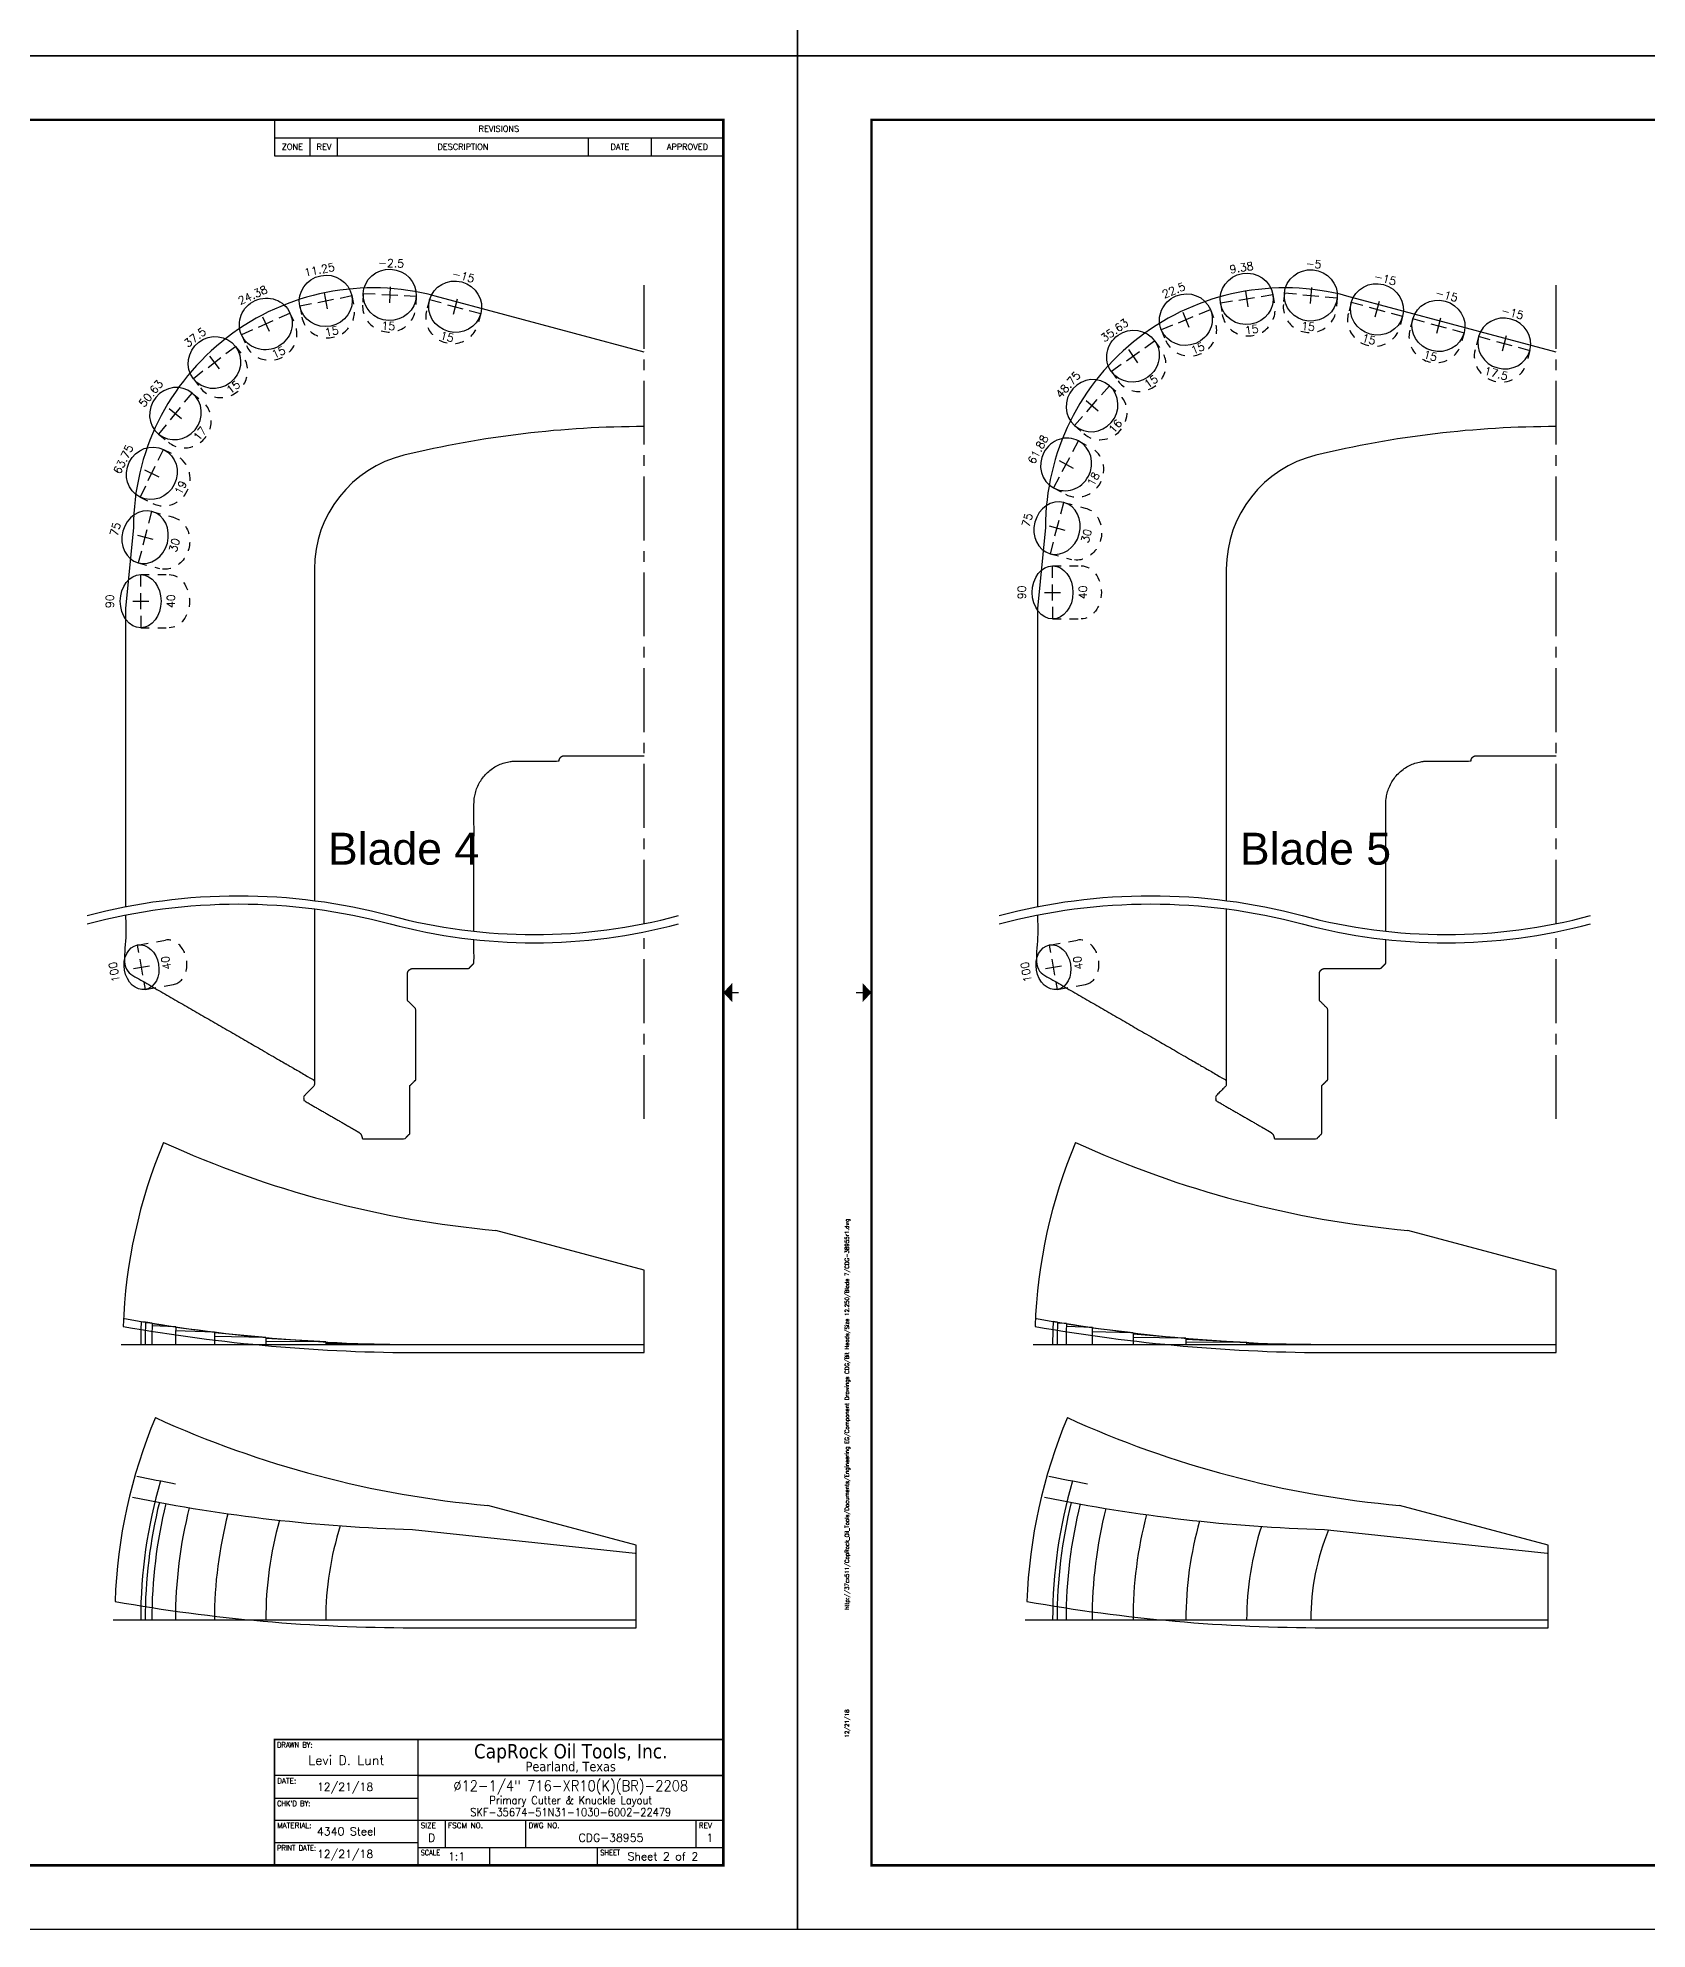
# Model space of a CAD drawing. Header units: inches. Extents: x -35.5 to 32.5, y -59 to 0.4.
# Drawn here: x -10.39 to 8.51, y -58.97 to -36.75 of the extents above; entities that cross this region are included whole.
import ezdxf
from ezdxf.enums import TextEntityAlignment as Align

# ---------------------------------------------------------------- set-up
doc = ezdxf.new("R2010")
doc.units = ezdxf.units.IN
doc.header["$MEASUREMENT"] = 0
doc.header["$PDMODE"] = 35
doc.linetypes.add('CENTER2', pattern=[1.125, 0.75, -0.125, 0.125, -0.125])
doc.linetypes.add('HIDDEN2', pattern=[0.1875, 0.125, -0.0625])
doc.layers.get('Defpoints').update_dxf_attribs({"color": 10})
doc.layers.add('Blade_4', color=7, linetype='Continuous', true_color=0x00cccc)
doc.layers.add('Blade_5', color=7, linetype='Continuous', true_color=0x0066cc)
for name, color, linetype in [('CLine', 5, 'CENTER2'), ('TEXT', 3, 'Continuous'), ('Title Block', 7, 'Continuous')]:
    doc.layers.add(name, color=color, linetype=linetype)
doc.styles.add('Block', font='tahoma.ttf')
doc.styles.add('RomanD', font='romand.shx', dxfattribs={"width": 0.9})
doc.styles.add('RomanS', font='romans')
doc.styles.get("Standard").update_dxf_attribs({"font": 'arial.ttf'})

# ---------------------------------------------------------------- blocks, each defined once
blk = doc.blocks.new('COT_Dblock')
at = {"layer": 'Defpoints'}
for p in [(33.812, 21.812), (0.188, 0.188)]:
    blk.add_point(p, dxfattribs=at)
at = {"layer": 'Title Block'}
for p, q in [((27.857, 21.25), (27.857, 20.828)), ((27.857, 21.039), (33.13, 21.039)), ((28.278, 20.828), (28.278, 21.039)), ((28.599, 20.828), (28.599, 21.039)), ((31.544, 20.828), (31.544, 21.039)), ((32.286, 20.828), (32.286, 21.039)), ((27.857, 20.828), (33.13, 20.828)), ((29.544, 1.805), (27.857, 1.805)), ((27.857, 1.539), (29.544, 1.539)), ((27.857, 1.282), (33.13, 1.282)), ((29.865, 0.961), (29.865, 1.282)), ((30.81, 0.961), (30.81, 1.282)), ((32.809, 0.961), (32.809, 1.282)), ((27.857, 1.016), (29.544, 1.016)), ((29.544, 0.961), (33.13, 0.961)), ((30.388, 0.75), (30.388, 0.961)), ((31.653, 0.75), (31.653, 0.961))]:
    blk.add_line(p, q, dxfattribs=at)
at = {"layer": 'Title Block', "color": 8}
blk.add_lwpolyline([(0, 0), (34, 0), (34, 22), (0, 22)], close=True, dxfattribs=at)
at = {"layer": 'Title Block'}
for points, const_width in [([(17, 21.438), (17, 21.363)], 0.015), ([(0.69, 11), (0.765, 11)], 0.015), ([(33.31, 11), (33.235, 11)], 0.015), ([(27.857, 0.75), (27.857, 2.227), (33.13, 2.227)], 0.0169), ([(29.544, 0.75), (29.544, 2.227)], 0.0169), ([(29.544, 1.805), (33.13, 1.805)], 0.0169), ([(17, 0.438), (17, 0.513)], 0.015)]:
    blk.add_lwpolyline(points, dxfattribs=dict(at, const_width=const_width))
at = {"layer": 'Title Block', "const_width": 0.03}
blk.add_lwpolyline([(33.13, 21.25), (0.87, 21.25), (0.87, 0.75), (33.13, 0.75)], close=True, dxfattribs=at)
at = {"layer": 'Title Block'}
for points in [[(16.887, 21.363), (17.113, 21.363), (17, 21.25)], [(0.765, 10.887), (0.765, 11.113), (0.87, 11)], [(33.235, 10.887), (33.235, 11.113), (33.13, 11)], [(16.887, 0.513), (17.113, 0.513), (17, 0.75)]]:
    blk.add_solid(points, dxfattribs=at)
for s, height, style, p in [('REVISIONS', 0.0703, 'RomanS', (30.493, 21.145)), ('ZONE', 0.0703, 'RomanS', (28.067, 20.934)), ('REV', 0.0703, 'RomanS', (28.439, 20.934)), ('DESCRIPTION', 0.07031, 'RomanS', (30.071, 20.934)), ('DATE', 0.0703, 'RomanS', (31.915, 20.934)), ('APPROVED', 0.0703, 'RomanS', (32.708, 20.934)), ('CapRock Oil Tools, Inc.', 0.16875, 'Block', (31.337, 2.09)), ('Pearland, Texas', 0.1125, 'Block', (31.337, 1.91))]:
    blk.add_text(s, height=height, dxfattribs=dict(at, style=style)).set_placement(p, align=Align.MIDDLE_CENTER)
at = {"layer": 'Title Block', "style": 'RomanS'}
for s, width, p in [('DRAWN BY:', 0.86, (27.888, 2.195)), ("CHK'D BY:", 0.91, (27.888, 1.508)), ('PRINT DATE:', 0.78, (27.888, 0.985)), ('SCALE', 0.9, (29.575, 0.93)), ('SHEET', 0.9, (31.685, 0.93))]:
    blk.add_text(s, height=0.0625, dxfattribs=dict(at, width=width)).set_placement(p, align=Align.TOP_LEFT)
for s, p in [('DATE:', (27.888, 1.773)), ('MATERIAL:', (27.888, 1.25)), ('SIZE', (29.575, 1.25)), ('FSCM NO.', (29.896, 1.25)), ('DWG NO.', (30.841, 1.25)), ('REV', (32.841, 1.25))]:
    blk.add_text(s, height=0.0625, dxfattribs=at).set_placement(p, align=Align.TOP_LEFT)
at = {"layer": 'Title Block', "color": 3, "style": 'RomanS'}
blk.add_text('D', height=0.094, dxfattribs=at).set_placement((29.704, 1.121), align=Align.TOP_CENTER)
at = {"layer": 'Title Block', "color": 1, "style": 'RomanS', "flags": 8}
for tag, p in [('FNAME', (0.62, 3.75)), ('REVDATE', (0.62, 2.25)), ('USER', (0.62, 0.75))]:
    blk.add_attdef(tag, text='', height=0.047, rotation=90, dxfattribs=at).set_placement(p, align=Align.BOTTOM_LEFT)
at = {"layer": 'Title Block', "color": 3, "style": 'RomanS', "flags": 8}
blk.add_attdef('DRAWN', text='', height=0.11, dxfattribs=at).set_placement((28.7, 1.984), align=Align.MIDDLE_CENTER)
for tag, p in [('DDATE', (28.356, 1.672)), ('CHECK', (28.356, 1.406)), ('MATRL', (28.356, 1.149)), ('PDATE', (28.356, 0.883)), ('SCALE', (29.896, 0.855)), ('SHEET', (32.005, 0.855))]:
    blk.add_attdef(tag, text='', height=0.094, dxfattribs=at).set_placement(p, align=Align.MIDDLE_LEFT)
at = {"layer": 'Title Block', "color": 3, "style": 'RomanD', "width": 0.9, "flags": 8}
for tag, height, p in [('TITL1', 0.125, (31.337, 1.684)), ('TITL2', 0.094, (31.337, 1.514)), ('TITL3', 0.094, (31.337, 1.374))]:
    blk.add_attdef(tag, text='', height=height, dxfattribs=at).set_placement(p, align=Align.MIDDLE_CENTER)
at = {"layer": 'Title Block', "color": 3, "style": 'RomanS', "flags": 8}
for tag, p in [('FSCM#', (30.337, 1.121)), ('DWG#', (31.81, 1.121)), ('REV#', (32.97, 1.121))]:
    blk.add_attdef(tag, text='', height=0.094, dxfattribs=at).set_placement(p, align=Align.TOP_CENTER)
blk = doc.blocks.new('CMark')
at = {"layer": 'CLine'}
for p, q in [((-0.094, 0), (0.094, 0)), ((0, 0.094), (0, -0.094))]:
    blk.add_line(p, q, dxfattribs=at)
blk = doc.blocks.new('1313@40')
for p, q in [((-0.265, 0), (-0.177, 0)), ((0.177, 0), (0.264, 0))]:
    blk.add_line(p, q)
at = {"color": 8, "linetype": 'HIDDEN2'}
for p, q in [((-0.265, 0), (-0.265, -0.334)), ((0.264, 0), (0.264, -0.334))]:
    blk.add_line(p, q, dxfattribs=at)
blk.add_ellipse((0, 0), major_axis=(0.265, 0), ratio=0.765974)
blk.add_ellipse((0, -0.334), major_axis=(-0.265, 0), ratio=0.765974, start_param=0, end_param=3.141593, dxfattribs=at)
blk.add_blockref('CMark', (0, 0))
at = {"style": 'RomanS'}
blk.add_text('40', height=0.094, dxfattribs=at).set_placement((0, -0.292), align=Align.MIDDLE_CENTER)
blk.add_attdef('ANG', text='', height=0.094, dxfattribs=at).set_placement((0, 0.251), align=Align.BOTTOM_CENTER)
blk = doc.blocks.new('1613@15')
for p, q in [((-0.17, 0), (-0.312, 0)), ((0.171, 0), (0.312, 0))]:
    blk.add_line(p, q)
at = {"color": 8, "linetype": 'HIDDEN2', "ltscale": 0.5}
blk.add_line((-0.312, 0), (-0.312, -0.135), dxfattribs=at)
at = {"color": 8, "linetype": 'HIDDEN2', "ltscale": 0.5, "flags": 128}
blk.add_lwpolyline([(0.312, 0), (0.312, -0.135)], dxfattribs=at)
blk.add_ellipse((0, 0), major_axis=(-0.312, 0), ratio=0.965926, start_param=-3.141592653589793, end_param=3.141592653589793)
at = {"color": 8, "linetype": 'HIDDEN2', "ltscale": 0.5}
blk.add_ellipse((0, -0.135), major_axis=(-0.312, 0), ratio=0.965926, start_param=0, end_param=3.141593, dxfattribs=at)
blk.add_blockref('CMark', (0, 0))
at = {"style": 'RomanS'}
blk.add_text('15', height=0.094, dxfattribs=at).set_placement((0, -0.364), align=Align.MIDDLE_CENTER)
blk.add_attdef('ANG', text='', height=0.094, dxfattribs=at).set_placement((0, 0.298), align=Align.BOTTOM_CENTER)
blk = doc.blocks.new('1613@17')
for p, q in [((-0.17, 0), (-0.313, 0)), ((0.171, 0), (0.312, 0))]:
    blk.add_line(p, q)
at = {"color": 8, "linetype": 'HIDDEN2', "ltscale": 0.5}
blk.add_line((-0.313, 0), (-0.313, -0.152), dxfattribs=at)
at = {"color": 8, "linetype": 'HIDDEN2', "ltscale": 0.5, "flags": 128}
blk.add_lwpolyline([(0.312, 0), (0.312, -0.152)], dxfattribs=at)
blk.add_ellipse((0, 0), major_axis=(-0.312, 0), ratio=0.95632, start_param=3.141593, end_param=9.424778)
at = {"color": 8, "linetype": 'HIDDEN2', "ltscale": 0.5}
blk.add_ellipse((0, -0.152), major_axis=(-0.312, 0), ratio=0.95632, start_param=0, end_param=3.141593, dxfattribs=at)
blk.add_blockref('CMark', (0, 0))
at = {"style": 'RomanS'}
blk.add_text('17', height=0.094, dxfattribs=at).set_placement((0.001, -0.373), align=Align.MIDDLE_CENTER)
blk.add_attdef('ANG', text='', height=0.094, dxfattribs=at).set_placement((0, 0.298), align=Align.BOTTOM_CENTER)
blk = doc.blocks.new('1613@19')
for p, q in [((-0.17, 0), (-0.313, 0)), ((0.171, 0), (0.312, 0))]:
    blk.add_line(p, q)
at = {"color": 8, "linetype": 'HIDDEN2', "ltscale": 0.5}
blk.add_line((-0.313, 0), (-0.313, -0.169), dxfattribs=at)
at = {"color": 8, "linetype": 'HIDDEN2', "ltscale": 0.5, "flags": 128}
blk.add_lwpolyline([(0.312, 0), (0.312, -0.169)], dxfattribs=at)
at = {"extrusion": (0, 0, -1)}
blk.add_ellipse((0, 0), major_axis=(-0.312, 0), ratio=0.945519, start_param=3.141593, end_param=9.424778, dxfattribs=at)
at = {"color": 8, "linetype": 'HIDDEN2', "ltscale": 0.5}
blk.add_ellipse((0, -0.169), major_axis=(0.312, 0), ratio=0.945519, start_param=3.141593, end_param=6.283185, dxfattribs=at)
blk.add_blockref('CMark', (0, 0))
at = {"style": 'RomanS'}
blk.add_text('19', height=0.094, dxfattribs=at).set_placement((0, -0.379), align=Align.MIDDLE_CENTER)
blk.add_attdef('ANG', text='', height=0.094, dxfattribs=at).set_placement((0, 0.298), align=Align.BOTTOM_CENTER)
blk = doc.blocks.new('1613@30')
for p, q in [((-0.17, 0), (-0.312, 0)), ((0.171, 0), (0.312, 0))]:
    blk.add_line(p, q)
at = {"color": 8, "linetype": 'HIDDEN2', "ltscale": 0.5}
blk.add_line((-0.312, 0), (-0.312, -0.26), dxfattribs=at)
at = {"color": 8, "linetype": 'HIDDEN2', "ltscale": 0.5, "flags": 128}
blk.add_lwpolyline([(0.312, 0), (0.312, -0.26)], dxfattribs=at)
at = {"extrusion": (0, 0, -1)}
blk.add_ellipse((0, 0), major_axis=(-0.312, 0), ratio=0.866025, start_param=-3.141592653589793, end_param=3.141592653589793, dxfattribs=at)
at = {"color": 8, "linetype": 'HIDDEN2', "ltscale": 0.5, "extrusion": (0, 0, -1)}
blk.add_ellipse((0, -0.26), major_axis=(-0.312, 0), ratio=0.866025, start_param=3.068877, end_param=6.355901, dxfattribs=at)
blk.add_blockref('CMark', (0, 0))
at = {"style": 'RomanS'}
blk.add_text('30', height=0.094, dxfattribs=at).set_placement((0, -0.356), align=Align.MIDDLE_CENTER)
blk.add_attdef('ANG', text='', height=0.094, dxfattribs=at).set_placement((0, 0.287), align=Align.BOTTOM_CENTER)
blk = doc.blocks.new('1613@40')
for p, q in [((-0.17, 0), (-0.312, 0)), ((0.171, 0), (0.312, 0))]:
    blk.add_line(p, q)
at = {"color": 8, "linetype": 'HIDDEN2', "ltscale": 0.5}
blk.add_line((-0.312, 0), (-0.312, -0.334), dxfattribs=at)
at = {"color": 8, "linetype": 'HIDDEN2', "ltscale": 0.5, "flags": 128}
blk.add_lwpolyline([(0.312, 0), (0.312, -0.334)], dxfattribs=at)
at = {"extrusion": (0, 0, -1)}
blk.add_ellipse((0, 0), major_axis=(-0.312, 0), ratio=0.76608, start_param=3.141593, end_param=9.424778, dxfattribs=at)
at = {"color": 8, "linetype": 'HIDDEN2', "ltscale": 0.5, "extrusion": (0, 0, -1)}
blk.add_ellipse((0, -0.334), major_axis=(-0.312, 0), ratio=0.76608, start_param=3.141593, end_param=6.283185, dxfattribs=at)
blk.add_blockref('CMark', (0, 0))
at = {"style": 'RomanS'}
blk.add_text('40', height=0.094, dxfattribs=at).set_placement((0, -0.356), align=Align.MIDDLE_CENTER)
blk.add_attdef('ANG', text='', height=0.094, dxfattribs=at).set_placement((0, 0.287), align=Align.BOTTOM_CENTER)
blk = doc.blocks.new('1613@17.5')
for p, q in [((-0.17, 0), (-0.312, 0)), ((0.171, 0), (0.312, 0))]:
    blk.add_line(p, q)
at = {"color": 8, "linetype": 'HIDDEN2', "ltscale": 0.5}
blk.add_line((-0.312, 0), (-0.312, -0.159), dxfattribs=at)
at = {"color": 8, "linetype": 'HIDDEN2', "ltscale": 0.5, "flags": 128}
blk.add_lwpolyline([(0.312, 0), (0.312, -0.159)], dxfattribs=at)
at = {"extrusion": (0, 0, -1)}
blk.add_ellipse((0, 0), major_axis=(-0.312, 0), ratio=0.953717, start_param=-3.141592653589793, end_param=3.141592653589793, dxfattribs=at)
at = {"color": 8, "linetype": 'HIDDEN2', "ltscale": 0.5}
blk.add_ellipse((0, -0.159), major_axis=(0.312, 0), ratio=0.953717, start_param=3.141593, end_param=6.283185, dxfattribs=at)
blk.add_blockref('CMark', (0, 0))
at = {"style": 'RomanS'}
blk.add_text('17.5', height=0.094, dxfattribs=at).set_placement((0, -0.364), align=Align.MIDDLE_CENTER)
blk.add_attdef('ANG', text='', height=0.094, dxfattribs=at).set_placement((0, 0.298), align=Align.BOTTOM_CENTER)
blk = doc.blocks.new('1613@16')
for p, q in [((-0.17, 0), (-0.312, 0)), ((0.171, 0), (0.312, 0))]:
    blk.add_line(p, q)
at = {"color": 8, "linetype": 'HIDDEN2', "ltscale": 0.5}
blk.add_line((-0.312, 0), (-0.312, -0.143), dxfattribs=at)
at = {"color": 8, "linetype": 'HIDDEN2', "ltscale": 0.5, "flags": 128}
blk.add_lwpolyline([(0.312, 0), (0.312, -0.143)], dxfattribs=at)
at = {"extrusion": (0, 0, -1)}
blk.add_ellipse((0, 0), major_axis=(-0.312, 0), ratio=0.961248, start_param=-3.141592653589793, end_param=3.141592653589793, dxfattribs=at)
at = {"color": 8, "linetype": 'HIDDEN2', "ltscale": 0.5}
blk.add_ellipse((0, -0.143), major_axis=(0.312, 0), ratio=0.953717, start_param=3.141593, end_param=6.283185, dxfattribs=at)
blk.add_blockref('CMark', (0, 0))
at = {"style": 'RomanS'}
blk.add_text('16', height=0.094, dxfattribs=at).set_placement((0, -0.364), align=Align.MIDDLE_CENTER)
blk.add_attdef('ANG', text='', height=0.094, dxfattribs=at).set_placement((0, 0.298), align=Align.BOTTOM_CENTER)
blk = doc.blocks.new('1613@18')
for p, q in [((-0.17, 0), (-0.312, 0)), ((0.171, 0), (0.312, 0))]:
    blk.add_line(p, q)
at = {"color": 8, "linetype": 'HIDDEN2', "ltscale": 0.5}
blk.add_line((-0.312, 0), (-0.312, -0.159), dxfattribs=at)
at = {"color": 8, "linetype": 'HIDDEN2', "ltscale": 0.5, "flags": 128}
blk.add_lwpolyline([(0.312, 0), (0.312, -0.159)], dxfattribs=at)
at = {"extrusion": (0, 0, -1)}
blk.add_ellipse((0, 0), major_axis=(-0.312, 0), ratio=0.95104, start_param=-3.141592653589793, end_param=3.141592653589793, dxfattribs=at)
at = {"color": 8, "linetype": 'HIDDEN2', "ltscale": 0.5}
blk.add_ellipse((0, -0.161), major_axis=(0.312, 0), ratio=0.953717, start_param=3.141593, end_param=6.283185, dxfattribs=at)
blk.add_blockref('CMark', (0, 0))
at = {"style": 'RomanS'}
blk.add_text('18', height=0.094, dxfattribs=at).set_placement((0, -0.364), align=Align.MIDDLE_CENTER)
blk.add_attdef('ANG', text='', height=0.094, dxfattribs=at).set_placement((0, 0.298), align=Align.BOTTOM_CENTER)

msp = doc.modelspace()

# ---------------------------------------------------------------- linework, layer by layer
for p, q in [((-3.27051, -40.44541), (-5.72851, -39.78679)), ((7.44211, -40.44541), (4.98411, -39.78679)), ((-9.27051, -42.50466), (-9.36426, -43.45475)), ((1.44211, -42.50466), (1.34836, -43.45475)), ((-9.36426, -43.45475), (-9.36426, -46.9589)), ((1.34836, -43.45475), (1.34836, -46.9589)), ((-7.14551, -46.98469), (-7.14551, -49.01584)), ((3.56711, -46.98469), (3.56711, -49.01584))]:
    msp.add_line(p, q)
at = {"color": 7, "linetype": 'Continuous'}
for p, q in [((-3.27051, -51.22727), (-5.01374, -50.76017)), ((7.44211, -51.22727), (5.69888, -50.76017)), ((-3.27051, -52.19602), (-3.27051, -51.22727)), ((7.44211, -52.19602), (7.44211, -51.22727)), ((-5.89551, -52.19602), (-3.27051, -52.19602)), ((4.81711, -52.19602), (7.44211, -52.19602)), ((-3.36624, -54.45811), (-5.10946, -53.99101)), ((7.34638, -54.45811), (5.60315, -53.99101)), ((-3.36624, -55.42686), (-3.36624, -54.45811)), ((7.34638, -55.42686), (7.34638, -54.45811)), ((-5.99124, -55.42686), (-3.36624, -55.42686)), ((4.72138, -55.42686), (7.34638, -55.42686))]:
    msp.add_line(p, q, dxfattribs=at)
for points in [[(-9.81547, -47.06333, -0.1312544), (-6.25431, -47.06333, 0.1312544), (-2.86736, -47.06333)], [(0.89714, -47.06333, -0.1312544), (4.45831, -47.06333, 0.1312544), (7.84526, -47.06333)], [(-9.81547, -47.16084, -0.1312544), (-6.25431, -47.16084, 0.1312544), (-2.86736, -47.16084)], [(0.89714, -47.16084, -0.1312544), (4.45831, -47.16084, 0.1312544), (7.84526, -47.16084)]]:
    msp.add_lwpolyline(points, format="xyb")
for centre, radius, start, end in [((-6.45676, -42.50466), 2.81375, 75, 180), ((4.25586, -42.50466), 2.81375, 75, 180), ((-3.27051, -52.10227), 6.125, 157.195623, 177.995729), ((7.44211, -52.10227), 6.125, 157.195623, 177.995729), ((-5.89551, -32.19602), 20, 259.932245, 270), ((4.81711, -32.19602), 20, 259.932245, 270), ((-3.36624, -55.33311), 6.125, 157.195623, 177.995729), ((7.34638, -55.33311), 6.125, 157.195623, 177.995729), ((-5.99124, -35.42686), 20, 259.932245, 270), ((4.72138, -35.42686), 20, 259.932245, 270)]:
    msp.add_arc(centre, radius, start, end)
for centre in [(-3.94179, -38.80815), (6.77083, -38.80815), (-4.03752, -42.03899), (6.6751, -42.03899)]:
    msp.add_arc(centre, 12, 245.507161, 264.875, dxfattribs=at)
for points in [[(-9.36426, -47.0564), (-9.36426, -47.3866), (-9.36426, -47.7168), (-8.44239, -48.24904), (-7.52051, -48.78129), (-7.34083, -48.88503), (-7.16114, -48.98877), (-7.14551, -48.9978), (-7.14551, -49.01584), (-7.14551, -49.03159), (-7.14551, -49.04735), (-7.14551, -49.0603), (-7.15467, -49.06945), (-7.21259, -49.12737), (-7.27051, -49.1853), (-7.27051, -49.20977), (-7.27051, -49.23424), (-6.9502, -49.41917), (-6.62989, -49.60411), (-6.58301, -49.63117), (-6.58301, -49.6853), (-6.33426, -49.6853), (-6.08551, -49.6853), (-6.05426, -49.65405), (-6.02301, -49.6228), (-6.02301, -49.34155), (-6.02301, -49.0603), (-5.98794, -49.02522), (-5.95286, -48.99015), (-5.95286, -48.57467), (-5.95286, -48.1592), (-6.00231, -48.10975), (-6.05176, -48.0603), (-6.05176, -47.90405), (-6.05176, -47.7478), (-6.05176, -47.6853), (-5.98926, -47.6853), (-5.66114, -47.6853), (-5.33301, -47.6853), (-5.30176, -47.65405), (-5.27051, -47.6228), (-5.27051, -47.48371), (-5.27051, -47.34462)], [(1.34836, -47.0564), (1.34836, -47.3866), (1.34836, -47.7168), (2.27023, -48.24904), (3.19211, -48.78129), (3.37179, -48.88503), (3.55148, -48.98877), (3.56711, -48.9978), (3.56711, -49.01584), (3.56711, -49.03159), (3.56711, -49.04735), (3.56711, -49.0603), (3.55795, -49.06945), (3.50003, -49.12737), (3.44211, -49.1853), (3.44211, -49.20977), (3.44211, -49.23424), (3.76242, -49.41917), (4.08273, -49.60411), (4.12961, -49.63117), (4.12961, -49.6853), (4.37836, -49.6853), (4.62711, -49.6853), (4.65836, -49.65405), (4.68961, -49.6228), (4.68961, -49.34155), (4.68961, -49.0603), (4.72468, -49.02522), (4.75976, -48.99015), (4.75976, -48.57467), (4.75976, -48.1592), (4.71031, -48.10975), (4.66086, -48.0603), (4.66086, -47.90405), (4.66086, -47.7478), (4.66086, -47.6853), (4.72336, -47.6853), (5.05148, -47.6853), (5.37961, -47.6853), (5.41086, -47.65405), (5.44211, -47.6228), (5.44211, -47.48371), (5.44211, -47.34462)]]:
    msp.add_rational_spline(points, [1, 1, 1, 1, 1, 1, 1, 0.866025403784, 1, 1, 1, 0.923879532511, 1, 1, 1, 1, 1, 1, 1, 0.866025403784, 1, 1, 1, 1, 1, 1, 1, 1, 1, 1, 1, 1, 1, 1, 1, 0.707106781187, 1, 1, 1, 1, 1, 1, 1], degree=2, knots=[4.59383811, 4.59383811, 4.59383811, 4.8139707, 4.8139707, 5.8139707, 5.8139707, 6.8139707, 6.8139707, 7.86116825, 7.86116825, 8.86116825, 8.86116825, 9.64656642, 9.64656642, 10.64656642, 10.64656642, 11.64656642, 11.64656642, 12.64656642, 12.64656642, 13.69376397, 13.69376397, 14.69376397, 14.69376397, 15.69376397, 15.69376397, 16.69376397, 16.69376397, 17.69376397, 17.69376397, 18.69376397, 18.69376397, 19.69376397, 19.69376397, 20.69376397, 20.69376397, 22.26456029, 22.26456029, 23.26456029, 23.26456029, 24.26456029, 24.26456029, 24.41291801, 24.41291801, 24.41291801], dxfattribs=at)
at = {"layer": 'CLine'}
for p, q in [((-3.27051, -49.45205), (-3.27051, -47.255)), ((7.44211, -49.45205), (7.44211, -47.255))]:
    msp.add_line(p, q, dxfattribs=at)
at = {"layer": 'Defpoints', "linetype": 'Continuous'}
for p, q in [((-9.41405, -52.10227), (-3.27051, -52.10227)), ((1.29857, -52.10227), (7.44211, -52.10227)), ((-5.9937, -54.27256), (-3.37617, -54.55133)), ((4.71892, -54.27256), (7.33645, -54.55133)), ((-9.50978, -55.33311), (-3.36624, -55.33311)), ((1.20284, -55.33311), (7.34638, -55.33311))]:
    msp.add_line(p, q, dxfattribs=at)
at = {"layer": 'Defpoints'}
for centre, radius, start, end in [((-5.89551, -32.19602), 19.90625, 259.932245, 270), ((4.81711, -32.19602), 19.90625, 259.932245, 270), ((-5.47767, -35.40462), 18.625, 258.376864, 259.797239), ((5.23495, -35.40462), 18.625, 258.376864, 259.797239), ((-5.47767, -35.40462), 18.875, 258.376864, 268.433365), ((5.23495, -35.40462), 18.875, 258.376864, 268.433365)]:
    msp.add_arc(centre, radius, start, end, dxfattribs=at)
at = {"layer": 'TEXT'}
for p, q in [((-9.12789, -51.83808), (-9.18013, -51.83572)), ((-9.17985, -51.82953), (-9.12789, -51.83808)), ((-9.05004, -51.85073), (-9.1283, -51.84732)), ((-9.05004, -51.85073), (-9.1279, -51.83824)), ((-8.77385, -51.89307), (-9.05134, -51.88252)), ((-9.05013, -51.8527), (-8.77385, -51.89307)), ((-8.31773, -51.95435), (-8.77546, -51.94094)), ((-8.77405, -51.89841), (-8.31773, -51.95435)), ((-7.71542, -52.0189), (-8.31799, -51.96358)), ((1.58474, -51.83808), (1.53248, -51.83572)), ((1.58474, -51.83808), (1.53277, -51.82953)), ((1.69009, -51.85513), (1.58419, -51.85058)), ((1.58473, -51.83837), (1.69009, -51.85513)), ((1.99356, -51.901), (1.68871, -51.88974)), ((1.68999, -51.8575), (1.99356, -51.901)), ((2.47293, -51.96376), (1.99196, -51.95035)), ((2.47293, -51.96376), (1.99335, -51.90689)), ((2.47267, -51.97352), (3.09267, -52.02744)), ((-7.71542, -52.0189), (-8.319, -52.00758)), ((-7.01206, -52.07093), (-7.71604, -52.06503)), ((-7.01206, -52.07093), (-7.71563, -52.0314)), ((-6.26088, -52.09891), (-7.01219, -52.09807)), ((-6.26088, -52.09891), (-7.01215, -52.08512)), ((3.09267, -52.02744), (2.47173, -52.01675)), ((3.80625, -52.07659), (3.09213, -52.07154)), ((3.80625, -52.07659), (3.09246, -52.04029)), ((4.55964, -52.1006), (3.80616, -52.10017)), ((4.55964, -52.1006), (3.80618, -52.09086))]:
    msp.add_line(p, q, dxfattribs=at)
for centre, radius, start in [((-3.27051, -52.10227), 5.91563, 177.356756), ((-3.27051, -52.10227), 5.86333, 177.417495), ((-3.27051, -52.10227), 5.785, 177.507937), ((-3.27051, -52.10227), 5.50731, 177.823096), ((-3.27051, -52.10227), 5.04938, 178.321318), ((7.44211, -52.10227), 5.91563, 177.356756), ((7.44211, -52.10227), 5.86332, 177.417512), ((7.44211, -52.10227), 5.75732, 177.539746), ((7.44211, -52.10227), 5.45226, 177.884488), ((7.44211, -52.10227), 4.97111, 178.403384), ((-3.27051, -52.10227), 4.44569, 178.925523), ((-3.27051, -52.10227), 3.74168, 179.520113), ((-3.27051, -52.10227), 2.99037, 179.93575), ((7.44211, -52.10227), 4.35008, 179.014311), ((7.44211, -52.10227), 3.63595, 179.595286), ((7.44211, -52.10227), 2.88246, 179.966903), ((-3.36624, -55.33311), 5.8199, 163.729152), ((7.34638, -55.33311), 5.8199, 163.729152), ((-3.36624, -55.33311), 5.7676, 166.16947), ((-3.36624, -55.33311), 5.68928, 166.12402), ((7.34638, -55.33311), 5.76759, 166.169462), ((7.34638, -55.33311), 5.66159, 166.106864), ((-3.36624, -55.33311), 5.41158, 165.924358), ((-3.36624, -55.33311), 4.95365, 165.441682), ((-3.36624, -55.33311), 4.34996, 164.420337), ((7.34638, -55.33311), 5.35653, 165.877077), ((7.34638, -55.33311), 4.87538, 165.336778), ((7.34638, -55.33311), 4.25436, 164.207029), ((-3.36624, -55.33311), 3.64595, 162.393516), ((7.34638, -55.33311), 3.54022, 161.978257), ((7.34638, -55.33311), 2.78674, 157.74541)]:
    msp.add_arc(centre, radius, start, 180, dxfattribs=at)

# ---------------------------------------------------------------- block references
at = {"rotation": 99.99999999999999}
for p in [(-9.17601, -47.66957), (1.53661, -47.66957)]:
    msp.add_blockref('1313@40', p, dxfattribs=at).add_auto_attribs({'ANG': '100'})
at = {"layer": 'Blade_4'}
for name, p, rotation, values in [('1613@15', (-7.01219, -39.84345), 11.25, {'ANG': '11.25'}), ('1613@15', (-6.26088, -39.77345), 357.5000000000001, {'ANG': '-2.5'}), ('1613@15', (-5.49188, -39.91269), 345, {'ANG': '-15'}), ('1613@15', (-7.7162, -40.11501), 24.38, {'ANG': '24.38'}), ('1613@15', (-8.31989, -40.5677), 37.50000000000001, {'ANG': '37.5'}), ('1613@17', (-8.77782, -41.16742), 50.63, {'ANG': '50.63'}), ('1613@19', (-9.05552, -41.86903), 63.75, {'ANG': '63.75'}), ('1613@30', (-9.13384, -42.61977), 75.00000000000001, {'ANG': '75'}), ('1613@40', (-9.18614, -43.37095), 90, {'ANG': '90'})]:
    msp.add_blockref(name, p, dxfattribs=dict(at, rotation=rotation)).add_auto_attribs(values)
at = {"layer": 'Blade_5'}
for name, p, rotation, values in [('1613@15', (3.80616, -39.82082), 9.38, {'ANG': '9.38'}), ('1613@15', (4.55964, -39.78041), 355, {'ANG': '-5'}), ('1613@15', (3.09202, -40.0645), 22.5, {'ANG': '22.5'}), ('1613@15', (5.33693, -39.94383), 345, {'ANG': '-15'}), ('1613@15', (6.05936, -40.1374), 345, {'ANG': '-15'}), ('1613@17.5', (6.83191, -40.3444), 345, {'ANG': '-15'}), ('1613@15', (2.471, -40.4931), 35.63, {'ANG': '35.63'}), ('1613@16', (1.98985, -41.07436), 48.75000000000001, {'ANG': '48.75'}), ('1613@18', (1.68479, -41.76451), 61.88000000000001, {'ANG': '61.88'}), ('1613@30', (1.57879, -42.51159), 75.00000000000001, {'ANG': '75'}), ('1613@40', (1.52648, -43.26771), 90, {'ANG': '90'})]:
    msp.add_blockref(name, p, dxfattribs=dict(at, rotation=rotation)).add_auto_attribs(values)
at = {"layer": 'Title Block'}
for p, values in [((-35.47119, -36.96734), {'TITL1': 'Ø12-1/4" 716-XR10(K)(BR)-2208', 'TITL2': 'Primary Cutter & Knuckle Layout', 'TITL3': 'SKF-35674-51N31-1030-6002-22479', 'DWG#': 'CDG-38955', 'REV#': '1', 'SHEET': 'Sheet 2 of 2', 'SCALE': '1:1', 'DRAWN': 'Levi D. Lunt', 'DDATE': '12/21/18', 'MATRL': '4340 Steel', 'PDATE': '12/21/18', 'REVDATE': '12/21/18', 'FNAME': 'http://37cx511/CapRock_Oil_Tools/Documents/Engineering EG/Component Drawings CDG/Bit Heads/Size 12.250/Blade 7/CDG-38955r1.dwg'}), ((-1.47119, -36.96734), {'TITL1': 'Ø12-1/4" 716-XR10(K)(BR)-2208', 'TITL2': 'Primary Cutter & Knuckle Layout', 'TITL3': 'SKF-35674-51N31-1030-6002-22479', 'DWG#': 'CDG-38955', 'REV#': '1', 'SHEET': 'Sheet 1 of 2', 'SCALE': '1:1', 'DRAWN': 'Levi D. Lunt', 'DDATE': '12/21/18', 'MATRL': '4340 Steel', 'PDATE': '12/21/18', 'REVDATE': '12/21/18', 'FNAME': 'http://37cx511/CapRock_Oil_Tools/Documents/Engineering EG/Component Drawings CDG/Bit Heads/Size 12.250/Blade 7/CDG-38955r1.dwg'}), ((-1.47119, -58.96734), {'TITL1': 'Ø12-1/4" 716-XR10(K)(BR)-2208', 'TITL2': 'Primary Cutter & Knuckle Layout', 'TITL3': 'SKF-35674-51N31-1030-6002-22479', 'DWG#': 'CDG-38955', 'REV#': '1', 'SHEET': 'Sheet 1 of 2', 'SCALE': '1:1', 'DRAWN': 'Levi D. Lunt', 'DDATE': '12/21/18', 'MATRL': '4340 Steel', 'PDATE': '12/21/18', 'REVDATE': '12/21/18', 'FNAME': 'http://37cx511/CapRock_Oil_Tools/Documents/Engineering EG/Component Drawings CDG/Bit Heads/Size 12.250/Blade 7/CDG-38955r1.dwg'})]:
    msp.add_blockref('COT_Dblock', p, dxfattribs=at).add_auto_attribs(values)

# ---------------------------------------------------------------- texts
at = {"layer": 'TEXT', "insert": (-6.98625, -46.09025), "char_height": 0.375, "attachment_point": 1, "bg_fill": 3, "box_fill_scale": 1.5, "bg_fill_color": 256, "bg_fill_transparency": 0}
msp.add_mtext_dynamic_manual_height_columns('Blade 4', width=3.4893174, gutter_width=1, heights=[0], dxfattribs=at)

# ---------------------------------------------------------------- next in the draw order: linework, layer by layer
msp.add_lwpolyline([(-3.27051, -41.32041, 0.05945018), (-6.09404, -41.65732, 0.34623726), (-7.14551, -42.99371), (-7.14551, -46.88718)], format="xyb")
at = {"color": 7, "linetype": 'Continuous'}
msp.add_rational_spline([(-5.27051, -47.24712), (-5.27051, -46.49746), (-5.27051, -45.7478), (-5.27051, -45.2478), (-4.77051, -45.2478), (-4.52051, -45.2478), (-4.27051, -45.2478), (-4.27051, -45.22191), (-4.25221, -45.2036), (-4.2339, -45.1853), (-4.20801, -45.1853), (-3.73926, -45.1853), (-3.27051, -45.1853)], [1, 1, 1, 0.707106781187, 1, 1, 1, 0.923879532511, 1, 0.923879532511, 1, 1, 1], degree=2, knots=[24.46492013, 24.46492013, 24.46492013, 25.26456029, 25.26456029, 26.83535662, 26.83535662, 27.83535662, 27.83535662, 28.62075478, 28.62075478, 29.40615295, 29.40615295, 30.40615295, 30.40615295, 30.40615295], dxfattribs=at)
at = {"layer": 'CLine'}
msp.add_line((-3.27051, -47.1575), (-3.27051, -39.64069), dxfattribs=at)

# ---------------------------------------------------------------- next in the draw order: block references
at = {"layer": 'Title Block'}
msp.add_blockref('COT_Dblock', (-35.47119, -58.96734), dxfattribs=at).add_auto_attribs({'TITL1': 'Ø12-1/4" 716-XR10(K)(BR)-2208', 'TITL2': 'Primary Cutter & Knuckle Layout', 'TITL3': 'SKF-35674-51N31-1030-6002-22479', 'DWG#': 'CDG-38955', 'REV#': '1', 'SHEET': 'Sheet 2 of 2', 'SCALE': '1:1', 'DRAWN': 'Levi D. Lunt', 'DDATE': '12/21/18', 'MATRL': '4340 Steel', 'PDATE': '12/21/18', 'REVDATE': '12/21/18', 'FNAME': 'http://37cx511/CapRock_Oil_Tools/Documents/Engineering EG/Component Drawings CDG/Bit Heads/Size 12.250/Blade 7/CDG-38955r1.dwg'})

# ---------------------------------------------------------------- next in the draw order: texts
at = {"layer": 'TEXT', "insert": (3.72637, -46.09025), "char_height": 0.375, "attachment_point": 1, "bg_fill": 3, "box_fill_scale": 1.5, "bg_fill_color": 256, "bg_fill_transparency": 0}
msp.add_mtext_dynamic_manual_height_columns('Blade 5', width=3.4893174, gutter_width=1, heights=[0], dxfattribs=at)

# ---------------------------------------------------------------- next in the draw order: linework, layer by layer
msp.add_lwpolyline([(7.44211, -41.32041, 0.05945018), (4.61858, -41.65732, 0.34623726), (3.56711, -42.99371), (3.56711, -46.88718)], format="xyb")
at = {"color": 7, "linetype": 'Continuous'}
msp.add_rational_spline([(5.44211, -47.24712), (5.44211, -46.49746), (5.44211, -45.7478), (5.44211, -45.2478), (5.94211, -45.2478), (6.19211, -45.2478), (6.44211, -45.2478), (6.44211, -45.22191), (6.46041, -45.2036), (6.47872, -45.1853), (6.50461, -45.1853), (6.97336, -45.1853), (7.44211, -45.1853)], [1, 1, 1, 0.707106781187, 1, 1, 1, 0.923879532511, 1, 0.923879532511, 1, 1, 1], degree=2, knots=[24.46492013, 24.46492013, 24.46492013, 25.26456029, 25.26456029, 26.83535662, 26.83535662, 27.83535662, 27.83535662, 28.62075478, 28.62075478, 29.40615295, 29.40615295, 30.40615295, 30.40615295, 30.40615295], dxfattribs=at)
at = {"layer": 'CLine'}
msp.add_line((7.44211, -47.1575), (7.44211, -39.64069), dxfattribs=at)

doc.saveas('drawing.dxf')
